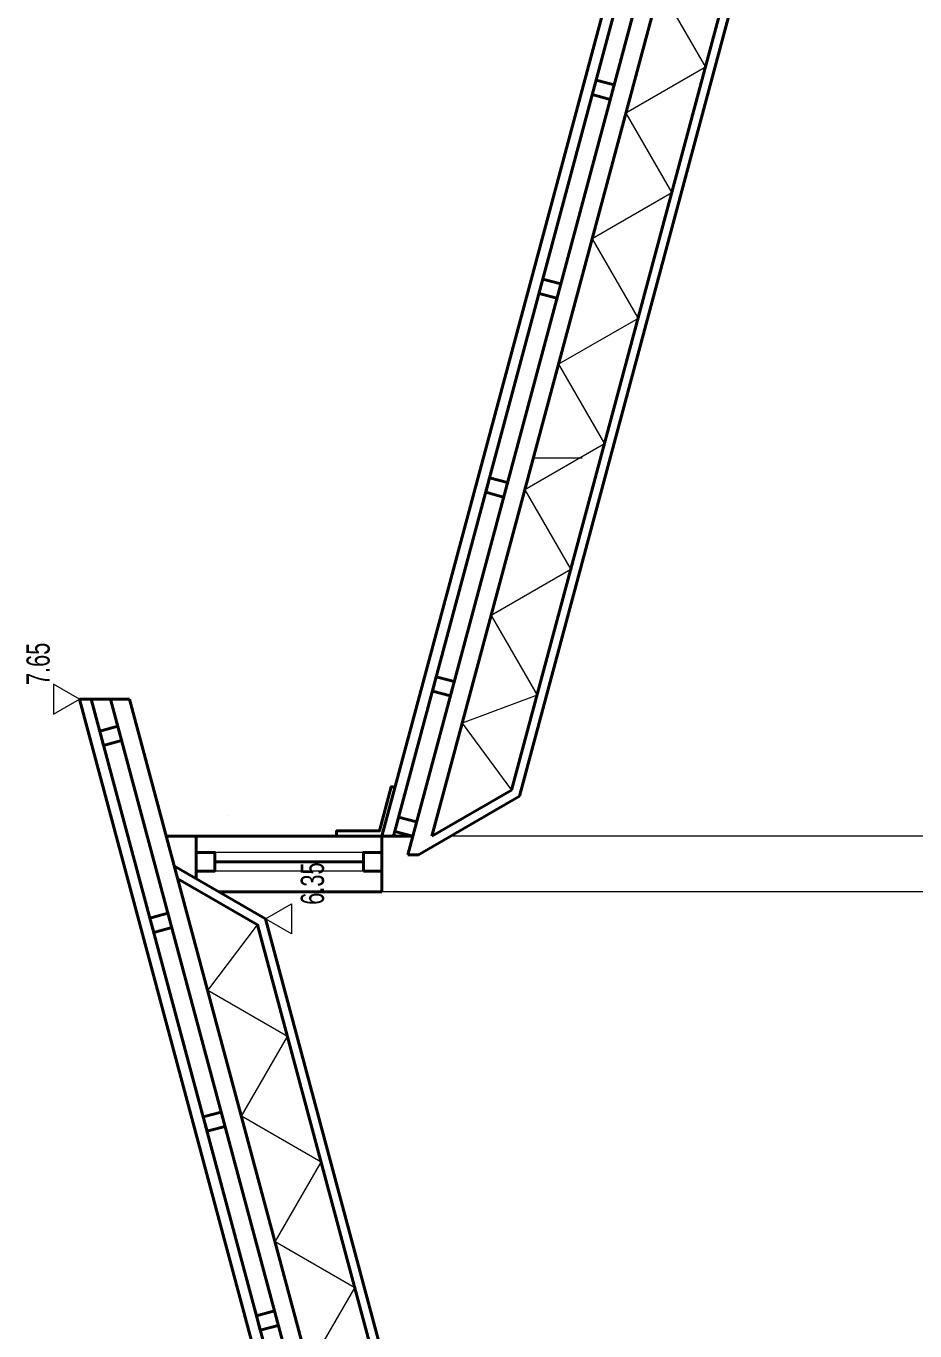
# Model space of a CAD drawing. Header units: millimetres. Extents: x 73 to 57768, y -40361 to 10065.
# Drawn here: x 3171 to 3649, y 3383 to 4085 of the extents above; entities that cross this region are included whole.
import ezdxf

# ---------------------------------------------------------------- set-up
doc = ezdxf.new("R2010")
doc.units = ezdxf.units.MM
doc.layers.add('hec', color=253, linetype='Continuous', lineweight=5)
doc.layers.add('pogled', color=7, linetype='Continuous', lineweight=5, true_color=0x8db1c3)
doc.layers.add('presjek', color=7, linetype='Continuous', lineweight=40, true_color=0xe37da2)
doc.styles.add('1na50', font='', dxfattribs={"height": 15})
doc.styles.get('1na50').set_extended_font_data('SwitzerlandCondLight BH')

msp = doc.modelspace()

# ---------------------------------------------------------------- linework, layer by layer
at = {"layer": 'hec'}
for points in [[(3199.629, 3722.989), (3185.615, 3731.079), (3185.615, 3714.898)], [(3299.649, 3604.713), (3313.662, 3612.804), (3313.662, 3596.623)]]:
    msp.add_lwpolyline(points, close=True, dxfattribs=at)
at = {"layer": 'pogled'}
for p, q in [((3511.645, 4105.995), (3536.394, 4063.129)), ((3536.394, 4063.129), (3493.528, 4038.38)), ((3493.528, 4038.38), (3493.528, 4038.38)), ((3493.528, 4038.38), (3518.277, 3995.514)), ((3518.277, 3995.514), (3475.411, 3970.765)), ((3475.411, 3970.765), (3500.159, 3927.899)), ((3500.159, 3927.899), (3457.293, 3903.151)), ((3457.293, 3903.151), (3457.293, 3903.151)), ((3457.293, 3903.151), (3482.042, 3860.285)), ((3482.042, 3860.285), (3439.176, 3835.536)), ((3470.035, 3852.661), (3443.765, 3852.661)), ((3439.176, 3835.536), (3463.925, 3792.67)), ((3463.925, 3792.67), (3421.059, 3767.921)), ((3421.059, 3767.921), (3445.807, 3725.055)), ((3445.807, 3725.055), (3405.53, 3709.965)), ((3405.53, 3709.965), (3432.108, 3673.929)), ((3432.108, 3673.929), (3432.108, 3673.929)), ((3279.644, 3660.053), (3279.644, 3660.053)), ((3831.147, 3649.181), (3399.242, 3649.181)), ((3782.128, 3619.181), (3362.325, 3619.181)), ((3268.594, 3566.061), (3295.355, 3601.419)), ((3311.46, 3541.313), (3268.594, 3566.061)), ((3286.712, 3498.446), (3311.46, 3541.313)), ((3329.578, 3473.698), (3286.712, 3498.446)), ((3304.829, 3430.832), (3329.578, 3473.698)), ((3347.695, 3406.083), (3304.829, 3430.832)), ((3304.829, 3430.832), (3304.829, 3430.832)), ((3322.946, 3363.217), (3347.695, 3406.083))]:
    msp.add_line(p, q, dxfattribs=at)
for points in [[(3352.325, 3640.423), (3272.325, 3640.423)], [(3352.325, 3630.423), (3272.325, 3630.423)]]:
    msp.add_lwpolyline(points, dxfattribs=at)
at = {"layer": 'presjek'}
for p, q in [((3552.569, 4359.181), (3362.325, 3649.181)), ((3558.781, 4359.181), (3368.537, 3649.181)), ((3569.133, 4359.181), (3376.21, 3639.181)), ((3579.486, 4359.181), (3389.242, 3649.181)), ((3477.569, 4056.094), (3487.228, 4053.506)), ((3475.498, 4048.367), (3485.158, 4045.779)), ((3448.892, 3949.07), (3458.551, 3946.482)), ((3446.821, 3941.342), (3456.481, 3938.754)), ((3420.215, 3842.045), (3418.144, 3834.318)), ((3420.215, 3842.045), (3429.874, 3839.457)), ((3418.144, 3834.318), (3427.803, 3831.73)), ((3391.538, 3735.021), (3389.467, 3727.293)), ((3391.538, 3735.021), (3401.197, 3732.433)), ((3378.267, 3056.302), (3199.629, 3722.989)), ((3199.629, 3722.989), (3226.546, 3722.989)), ((3384.479, 3056.302), (3205.84, 3722.989)), ((3394.831, 3056.302), (3216.193, 3722.989)), ((3405.184, 3056.302), (3226.546, 3722.989)), ((3389.467, 3727.293), (3399.126, 3724.705)), ((3210.464, 3705.732), (3220.123, 3708.321)), ((3212.535, 3698.005), (3210.464, 3705.732)), ((3212.535, 3698.005), (3222.194, 3700.593)), ((3371.301, 3659.496), (3380.96, 3656.908)), ((3362.325, 3649.181), (3246.323, 3649.181)), ((3378.889, 3649.181), (3362.325, 3649.181)), ((3369.23, 3651.769), (3378.889, 3649.181)), ((3376.21, 3639.181), (3381.922, 3639.181)), ((3362.325, 3619.181), (3274.591, 3619.181)), ((3237.434, 3605.08), (3247.093, 3607.669)), ((3239.504, 3597.353), (3237.434, 3605.08)), ((3239.504, 3597.353), (3249.164, 3599.941)), ((3266.111, 3498.056), (3275.77, 3500.644)), ((3268.181, 3490.328), (3266.111, 3498.056)), ((3268.181, 3490.328), (3277.841, 3492.917)), ((3294.788, 3391.031), (3304.447, 3393.619)), ((3296.859, 3383.304), (3294.788, 3391.031)), ((3296.859, 3383.304), (3306.518, 3385.892))]:
    msp.add_line(p, q, dxfattribs=at)
for points in [[(3565.008, 4305.147), (3589.757, 4262.281), (3432.108, 3673.929)], [(3566.838, 4311.977), (3595.122, 4262.988), (3436.402, 3670.635)], [(3337.943, 3649.181), (3337.943, 3651.98), (3360.958, 3651.98), (3367.339, 3675.793), (3368.549, 3675.793)], [(3389.242, 3649.181), (3432.108, 3673.929)], [(3381.922, 3639.181), (3436.402, 3670.635)], [(3262.325, 3626.262), (3262.325, 3649.181)], [(3362.325, 3619.181), (3362.325, 3649.181)], [(3262.325, 3630.423), (3262.325, 3640.423), (3272.325, 3640.423), (3272.325, 3630.423), (3262.325, 3630.423)], [(3352.325, 3630.423), (3352.325, 3640.423), (3362.325, 3640.423), (3362.325, 3630.423), (3352.325, 3630.423)], [(3250.659, 3632.997), (3299.649, 3604.713), (3439.229, 3083.792)], [(3352.325, 3635.423), (3272.325, 3635.423)], [(3252.489, 3626.167), (3295.355, 3601.419), (3433.864, 3084.498)]]:
    msp.add_lwpolyline(points, dxfattribs=at)

# ---------------------------------------------------------------- texts
at = {"layer": 'hec', "style": '1na50', "width": 0.7}
for s, p in [('7.65', (3183.519, 3730.536)), ('6.35', (3331.114, 3612.261))]:
    msp.add_text(s, height=12.5, rotation=90, dxfattribs=at).set_placement(p)

doc.saveas('drawing.dxf')
